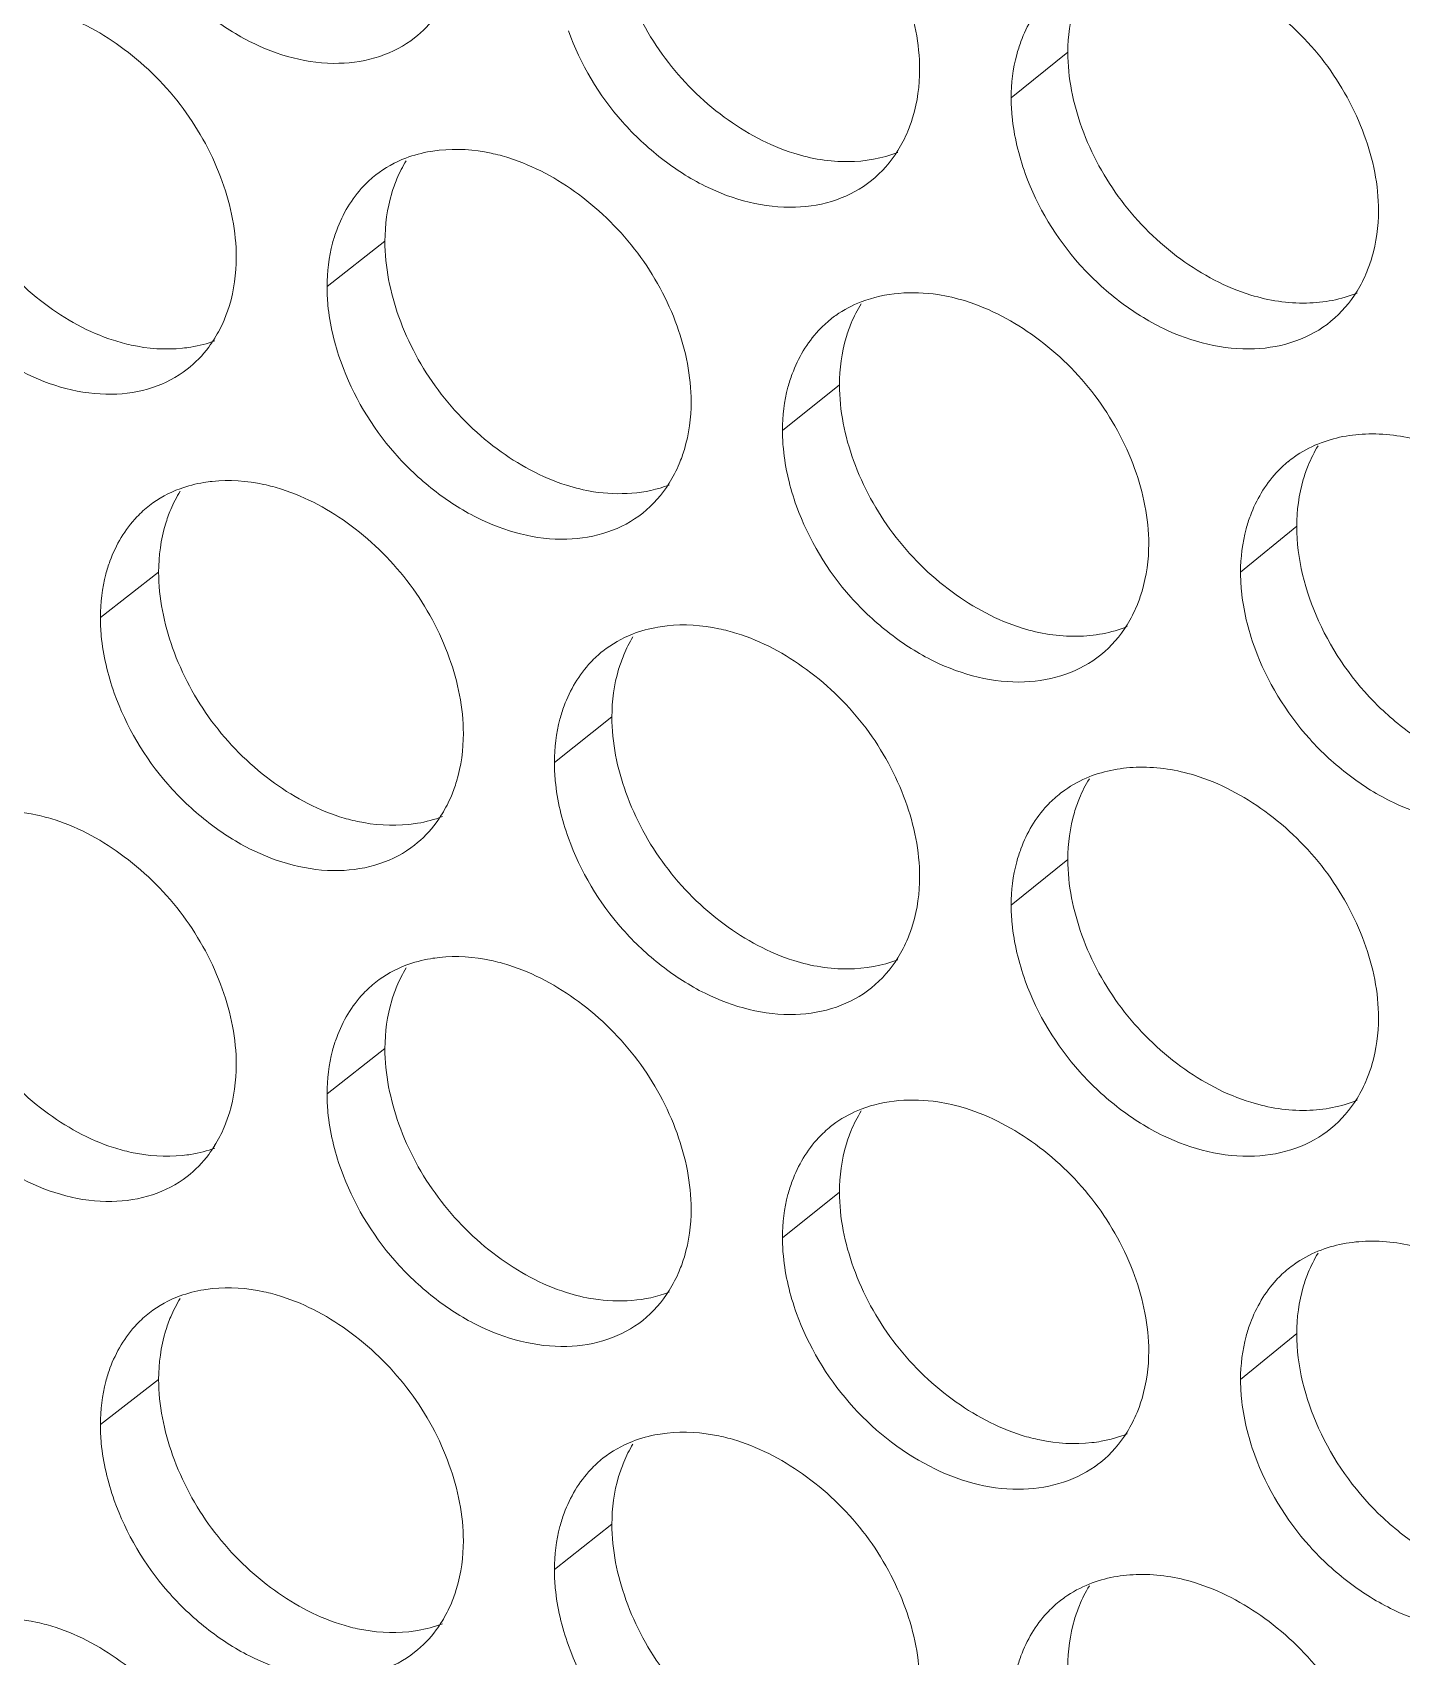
# Model space of a CAD drawing. Header units: millimetres. Extents: x 1177 to 4147, y 93 to 2194.
# Drawn here: x 2674.07 to 2687.43, y 876.48 to 892.32 of the extents above; entities that cross this region are included whole.
import ezdxf

# ---------------------------------------------------------------- set-up
doc = ezdxf.new("R2010")
doc.units = ezdxf.units.MM
doc.header["$LTSCALE"] = 0.1
doc.layers.get('0').update_dxf_attribs({"lineweight": 13})
doc.layers.add('标注', color=251, linetype='Continuous', lineweight=9)

# ---------------------------------------------------------------- blocks, each defined once
blk = doc.blocks.new('02')
at = {"layer": '标注'}
for p, q in [((4603.666, 865.741), (4602.876, 865.103)), ((4594.147, 863.108), (4593.34, 862.476)), ((4600.483, 861.106), (4599.688, 860.47)), ((4606.857, 859.134), (4606.074, 858.494)), ((4590.993, 858.495), (4590.18, 857.865)), ((4590.993, 858.495), (4590.18, 857.865)), ((4597.311, 856.478), (4596.509, 855.844)), ((4597.311, 856.478), (4596.509, 855.844)), ((4603.666, 854.491), (4602.876, 853.853)), ((4603.666, 854.491), (4602.876, 853.853)), ((4594.147, 851.858), (4593.34, 851.226)), ((4600.483, 849.856), (4599.688, 849.22)), ((4606.857, 847.884), (4606.074, 847.244)), ((4590.993, 847.245), (4590.18, 846.615)), ((4597.311, 845.228), (4596.509, 844.594))]:
    blk.add_line(p, q, dxfattribs=at)
for centre, radius, start, end in [((4596.041, 863.253), 1.872, 148.5566, 157.3156), ((4606.084, 863.401), 1.893, 328.5006, 337.6837), ((4590.188, 862.733), 1.864, 328.2673, 337.1333), ((4601.328, 860.81), 1.548, 125.2788, 128.7064), ((4607.73, 858.821), 1.568, 125.3028, 129.2952), ((4608.769, 859.267), 1.893, 148.546, 157.7608), ((4592.88, 858.645), 1.864, 148.3086, 157.2163), ((4592.88, 858.645), 1.864, 148.3086, 157.2163), ((4602.887, 858.752), 1.886, 328.3391, 337.568), ((4599.211, 856.62), 1.879, 148.8077, 157.4184), ((4599.211, 856.62), 1.879, 148.8077, 157.4184), ((4593.347, 856.103), 1.872, 328.517, 337.2337), ((4593.347, 856.103), 1.872, 328.517, 337.2337), ((4604.524, 854.187), 1.558, 125.2904, 128.9998), ((4604.524, 854.187), 1.558, 125.2904, 128.9998), ((4596.041, 852.003), 1.872, 148.5566, 157.3156), ((4606.084, 852.151), 1.893, 328.5006, 337.6837), ((4606.084, 852.151), 1.893, 328.5006, 337.6837), ((4601.328, 849.56), 1.548, 125.2788, 128.7064), ((4590.188, 851.483), 1.864, 328.2673, 337.1333), ((4608.769, 848.017), 1.893, 148.546, 157.7608), ((4607.73, 847.571), 1.568, 125.3028, 129.2952), ((4592.88, 847.395), 1.864, 148.3086, 157.2163), ((4602.887, 847.502), 1.886, 328.3391, 337.568), ((4599.211, 845.37), 1.879, 148.8077, 157.4184), ((4603.144, 847.304), 1.559, 305.2916, 309.0538), ((4604.524, 842.937), 1.558, 125.2904, 128.9998), ((4593.347, 844.853), 1.872, 328.517, 337.2337)]:
    blk.add_arc(centre, radius, start, end, dxfattribs=at)
for points, knots in [([(4601.6, 865.499), (4601.6, 865.857), (4601.445, 866.601), (4600.896, 867.606), (4600.077, 868.416), (4599.4, 868.783), (4599.051, 868.892)], [0, 0, 0, 0, 0.239123, 0.496252, 0.755655, 1, 1, 1, 1]), ([(4590.375, 868.059), (4590.539, 867.597), (4590.926, 866.942), (4591.638, 866.268), (4592.403, 865.764), (4593.271, 865.522), (4594.075, 865.651), (4594.417, 865.829), (4594.561, 865.942)], [0, 0, 0, 0, 0.275578, 0.414386, 0.548399, 0.788745, 0.897079, 1, 1, 1, 1]), ([(4597.311, 867.728), (4597.311, 867.371), (4597.464, 866.627), (4598.01, 865.621), (4598.825, 864.808), (4599.5, 864.441), (4599.848, 864.332)], [0, 0, 0, 0, 0.239424, 0.496717, 0.755963, 1, 1, 1, 1]), ([(4607.997, 863.532), (4607.997, 863.89), (4607.841, 864.633), (4607.288, 865.636), (4606.463, 866.443), (4605.784, 866.806), (4605.433, 866.914)], [0, 0, 0, 0, 0.238849, 0.495686, 0.755117, 1, 1, 1, 1]), ([(4603.544, 866.648), (4603.484, 866.6), (4603.257, 866.387), (4603.094, 866.11), (4603.013, 865.891)], [0, 0, 0, 0, 0.245549, 1, 1, 1, 1]), ([(4603.828, 866.595), (4603.801, 866.531), (4603.704, 866.256), (4603.666, 865.962), (4603.666, 865.741)], [0, 0, 0, 0, 0.240852, 1, 1, 1, 1]), ([(4592.075, 862.881), (4592.075, 863.239), (4591.921, 863.983), (4591.378, 864.991), (4590.566, 865.807), (4589.896, 866.18), (4589.549, 866.292)], [0, 0, 0, 0, 0.239541, 0.497113, 0.75647, 1, 1, 1, 1]), ([(4594.561, 865.942), (4594.674, 866.031), (4594.81, 866.173), (4594.917, 866.333), (4594.943, 866.375)], [0, 0, 0, 0, 0.746051, 1, 1, 1, 1]), ([(4596.705, 866.039), (4596.871, 865.576), (4597.263, 864.921), (4597.982, 864.249), (4598.756, 863.748), (4599.633, 863.514), (4600.442, 863.652), (4600.784, 863.836), (4600.928, 863.952)], [0, 0, 0, 0, 0.27488, 0.413493, 0.547431, 0.788041, 0.896698, 1, 1, 1, 1]), ([(4603.013, 865.891), (4602.99, 865.83), (4602.909, 865.576), (4602.876, 865.306), (4602.876, 865.103)], [0, 0, 0, 0, 0.241473, 1, 1, 1, 1]), ([(4603.666, 865.741), (4603.666, 865.384), (4603.82, 864.64), (4604.369, 863.636), (4605.19, 862.827), (4605.868, 862.464), (4606.218, 862.357)], [0, 0, 0, 0, 0.23915, 0.496151, 0.755426, 1, 1, 1, 1]), ([(4601.435, 864.64), (4601.462, 864.705), (4601.56, 864.981), (4601.6, 865.277), (4601.6, 865.499)], [0, 0, 0, 0, 0.240755, 1, 1, 1, 1]), ([(4587.849, 865.14), (4587.849, 864.782), (4588.001, 864.037), (4588.541, 863.028), (4589.349, 862.21), (4590.018, 861.837), (4590.364, 861.726)], [0, 0, 0, 0, 0.239843, 0.497577, 0.756777, 1, 1, 1, 1]), ([(4602.876, 865.103), (4602.876, 865.017), (4602.895, 864.659), (4602.981, 864.305), (4603.073, 864.049)], [0, 0, 0, 0, 0.240509, 1, 1, 1, 1]), ([(4594.905, 864.375), (4594.864, 864.371), (4594.706, 864.349), (4594.55, 864.308), (4594.439, 864.266)], [0, 0, 0, 0, 0.255282, 1, 1, 1, 1]), ([(4595.875, 864.268), (4595.793, 864.294), (4595.477, 864.378), (4595.144, 864.401), (4594.905, 864.375)], [0, 0, 0, 0, 0.26212, 1, 1, 1, 1]), ([(4599.848, 864.332), (4600.092, 864.255), (4600.583, 864.174), (4601.078, 864.259), (4601.296, 864.344)], [0, 0, 0, 0, 0.521681, 1, 1, 1, 1]), ([(4598.415, 860.869), (4598.415, 861.227), (4598.261, 861.971), (4597.714, 862.977), (4596.897, 863.789), (4596.223, 864.158), (4595.875, 864.268)], [0, 0, 0, 0, 0.239261, 0.496538, 0.755925, 1, 1, 1, 1]), ([(4594.02, 864.031), (4593.959, 863.983), (4593.724, 863.768), (4593.557, 863.486), (4593.475, 863.261)], [0, 0, 0, 0, 0.245125, 1, 1, 1, 1]), ([(4594.314, 863.975), (4594.286, 863.91), (4594.187, 863.631), (4594.147, 863.333), (4594.147, 863.108)], [0, 0, 0, 0, 0.240343, 1, 1, 1, 1]), ([(4603.073, 864.049), (4603.241, 863.585), (4603.638, 862.929), (4604.364, 862.259), (4605.147, 861.763), (4606.032, 861.537), (4606.846, 861.685), (4607.19, 861.873), (4607.334, 861.992)], [0, 0, 0, 0, 0.274191, 0.412612, 0.546477, 0.787348, 0.896324, 1, 1, 1, 1]), ([(4587.224, 863.455), (4587.388, 862.993), (4587.772, 862.339), (4588.48, 861.663), (4589.24, 861.158), (4590.104, 860.912), (4590.906, 861.036), (4591.247, 861.211), (4591.391, 861.323)], [0, 0, 0, 0, 0.27593, 0.414836, 0.548888, 0.789102, 0.897272, 1, 1, 1, 1]), ([(4607.835, 862.682), (4607.862, 862.747), (4607.958, 863.02), (4607.997, 863.313), (4607.997, 863.532)], [0, 0, 0, 0, 0.241091, 1, 1, 1, 1]), ([(4593.475, 863.261), (4593.452, 863.201), (4593.372, 862.947), (4593.34, 862.678), (4593.34, 862.476)], [0, 0, 0, 0, 0.241152, 1, 1, 1, 1]), ([(4594.147, 863.108), (4594.147, 862.75), (4594.3, 862.006), (4594.844, 860.999), (4595.657, 860.185), (4596.33, 859.816), (4596.677, 859.706)], [0, 0, 0, 0, 0.239562, 0.497002, 0.756233, 1, 1, 1, 1]), ([(4591.906, 862.009), (4591.934, 862.075), (4592.034, 862.355), (4592.075, 862.655), (4592.075, 862.881)], [0, 0, 0, 0, 0.240243, 1, 1, 1, 1]), ([(4593.34, 862.476), (4593.34, 862.39), (4593.358, 862.031), (4593.443, 861.677), (4593.535, 861.42)], [0, 0, 0, 0, 0.240369, 1, 1, 1, 1]), ([(4602.238, 862.274), (4602.112, 862.313), (4601.637, 862.425), (4601.12, 862.391), (4600.786, 862.262)], [0, 0, 0, 0, 0.268741, 1, 1, 1, 1]), ([(4606.218, 862.357), (4606.468, 862.28), (4606.972, 862.201), (4607.478, 862.295), (4607.7, 862.385)], [0, 0, 0, 0, 0.521668, 1, 1, 1, 1]), ([(4604.794, 858.887), (4604.794, 859.245), (4604.638, 859.988), (4604.087, 860.992), (4603.265, 861.801), (4602.587, 862.166), (4602.238, 862.274)], [0, 0, 0, 0, 0.238985, 0.495968, 0.755385, 1, 1, 1, 1]), ([(4600.36, 862.018), (4600.3, 861.97), (4600.07, 861.757), (4599.906, 861.478), (4599.824, 861.257)], [0, 0, 0, 0, 0.245411, 1, 1, 1, 1]), ([(4600.647, 861.965), (4600.62, 861.9), (4600.523, 861.624), (4600.483, 861.328), (4600.483, 861.106)], [0, 0, 0, 0, 0.240684, 1, 1, 1, 1]), ([(4590.364, 861.726), (4590.444, 861.7), (4590.757, 861.615), (4591.088, 861.591), (4591.326, 861.616)], [0, 0, 0, 0, 0.262169, 1, 1, 1, 1]), ([(4591.326, 861.616), (4591.365, 861.62), (4591.518, 861.64), (4591.669, 861.679), (4591.777, 861.719)], [0, 0, 0, 0, 0.255066, 1, 1, 1, 1]), ([(4591.391, 861.323), (4591.504, 861.411), (4591.64, 861.552), (4591.748, 861.711), (4591.774, 861.753)], [0, 0, 0, 0, 0.746016, 1, 1, 1, 1]), ([(4593.535, 861.42), (4593.701, 860.958), (4594.09, 860.303), (4594.805, 859.629), (4595.574, 859.128), (4596.447, 858.889), (4597.254, 859.023), (4597.596, 859.203), (4597.74, 859.318)], [0, 0, 0, 0, 0.275228, 0.413938, 0.547913, 0.788391, 0.896887, 1, 1, 1, 1]), ([(4599.824, 861.257), (4599.801, 861.196), (4599.721, 860.942), (4599.688, 860.673), (4599.688, 860.47)], [0, 0, 0, 0, 0.241366, 1, 1, 1, 1]), ([(4600.483, 861.106), (4600.483, 860.748), (4600.637, 860.005), (4601.185, 859), (4602.003, 858.189), (4602.68, 857.824), (4603.028, 857.715)], [0, 0, 0, 0, 0.239286, 0.496433, 0.755694, 1, 1, 1, 1]), ([(4598.249, 860.005), (4598.277, 860.071), (4598.376, 860.348), (4598.415, 860.646), (4598.415, 860.869)], [0, 0, 0, 0, 0.240585, 1, 1, 1, 1]), ([(4599.688, 860.47), (4599.688, 860.384), (4599.706, 860.025), (4599.792, 859.672), (4599.884, 859.415)], [0, 0, 0, 0, 0.240462, 1, 1, 1, 1]), ([(4608.638, 860.31), (4608.387, 860.386), (4607.882, 860.465), (4607.376, 860.372), (4607.153, 860.281)], [0, 0, 0, 0, 0.521913, 1, 1, 1, 1]), ([(4606.737, 860.035), (4606.678, 859.987), (4606.453, 859.775), (4606.292, 859.5), (4606.211, 859.282)], [0, 0, 0, 0, 0.245684, 1, 1, 1, 1]), ([(4607.018, 859.983), (4606.991, 859.919), (4606.896, 859.646), (4606.857, 859.353), (4606.857, 859.134)], [0, 0, 0, 0, 0.24102, 1, 1, 1, 1]), ([(4591.74, 859.76), (4591.701, 859.756), (4591.549, 859.736), (4591.398, 859.697), (4591.291, 859.658)], [0, 0, 0, 0, 0.255136, 1, 1, 1, 1]), ([(4591.74, 859.76), (4591.701, 859.756), (4591.549, 859.736), (4591.398, 859.697), (4591.291, 859.658)], [0, 0, 0, 0, 0.255136, 1, 1, 1, 1]), ([(4592.707, 859.651), (4592.626, 859.677), (4592.311, 859.762), (4591.979, 859.786), (4591.74, 859.76)], [0, 0, 0, 0, 0.262243, 1, 1, 1, 1]), ([(4592.707, 859.651), (4592.626, 859.677), (4592.311, 859.762), (4591.979, 859.786), (4591.74, 859.76)], [0, 0, 0, 0, 0.262243, 1, 1, 1, 1]), ([(4595.24, 856.246), (4595.24, 856.604), (4595.086, 857.348), (4594.541, 858.355), (4593.727, 859.17), (4593.054, 859.54), (4592.707, 859.651)], [0, 0, 0, 0, 0.239401, 0.496825, 0.756197, 1, 1, 1, 1]), ([(4595.24, 856.246), (4595.24, 856.604), (4595.086, 857.348), (4594.541, 858.355), (4593.727, 859.17), (4593.054, 859.54), (4592.707, 859.651)], [0, 0, 0, 0, 0.239401, 0.496825, 0.756197, 1, 1, 1, 1]), ([(4596.677, 859.706), (4596.801, 859.667), (4597.269, 859.554), (4597.779, 859.584), (4598.108, 859.709)], [0, 0, 0, 0, 0.268595, 1, 1, 1, 1]), ([(4590.864, 859.423), (4590.802, 859.375), (4590.565, 859.16), (4590.397, 858.875), (4590.314, 858.65)], [0, 0, 0, 0, 0.244977, 1, 1, 1, 1]), ([(4590.864, 859.423), (4590.802, 859.375), (4590.565, 859.16), (4590.397, 858.875), (4590.314, 858.65)], [0, 0, 0, 0, 0.244977, 1, 1, 1, 1]), ([(4591.161, 859.367), (4591.134, 859.301), (4591.033, 859.021), (4590.993, 858.721), (4590.993, 858.495)], [0, 0, 0, 0, 0.240171, 1, 1, 1, 1]), ([(4591.161, 859.367), (4591.134, 859.301), (4591.033, 859.021), (4590.993, 858.721), (4590.993, 858.495)], [0, 0, 0, 0, 0.240171, 1, 1, 1, 1]), ([(4599.884, 859.415), (4600.052, 858.952), (4600.446, 858.296), (4601.169, 857.625), (4601.947, 857.127), (4602.828, 856.897), (4603.639, 857.04), (4603.982, 857.226), (4604.127, 857.343)], [0, 0, 0, 0, 0.274535, 0.413051, 0.546952, 0.787693, 0.89651, 1, 1, 1, 1]), ([(4606.211, 859.282), (4606.188, 859.222), (4606.107, 858.967), (4606.074, 858.697), (4606.074, 858.494)], [0, 0, 0, 0, 0.24158, 1, 1, 1, 1]), ([(4606.857, 859.134), (4606.857, 858.683), (4607.098, 857.747), (4607.789, 856.766), (4608.535, 856.16), (4609.314, 855.731), (4609.984, 855.611), (4610.396, 855.659)], [0, 0, 0, 0, 0.247494, 0.513042, 0.645309, 0.772218, 1, 1, 1, 1]), ([(4604.631, 858.032), (4604.657, 858.097), (4604.754, 858.372), (4604.794, 858.666), (4604.794, 858.887)], [0, 0, 0, 0, 0.240924, 1, 1, 1, 1]), ([(4590.314, 858.65), (4590.292, 858.589), (4590.212, 858.335), (4590.18, 858.067), (4590.18, 857.865)], [0, 0, 0, 0, 0.241046, 1, 1, 1, 1]), ([(4590.314, 858.65), (4590.292, 858.589), (4590.212, 858.335), (4590.18, 858.067), (4590.18, 857.865)], [0, 0, 0, 0, 0.241046, 1, 1, 1, 1]), ([(4590.993, 858.495), (4590.993, 858.137), (4591.146, 857.393), (4591.688, 856.385), (4592.498, 855.569), (4593.169, 855.198), (4593.516, 855.087)], [0, 0, 0, 0, 0.239702, 0.497289, 0.756504, 1, 1, 1, 1]), ([(4590.993, 858.495), (4590.993, 858.137), (4591.146, 857.393), (4591.688, 856.385), (4592.498, 855.569), (4593.169, 855.198), (4593.516, 855.087)], [0, 0, 0, 0, 0.239702, 0.497289, 0.756504, 1, 1, 1, 1]), ([(4606.074, 858.494), (4606.074, 858.408), (4606.092, 858.049), (4606.178, 857.696), (4606.271, 857.44)], [0, 0, 0, 0, 0.240557, 1, 1, 1, 1]), ([(4590.18, 857.865), (4590.18, 857.779), (4590.198, 857.42), (4590.283, 857.066), (4590.375, 856.809)], [0, 0, 0, 0, 0.240323, 1, 1, 1, 1]), ([(4590.18, 857.865), (4590.18, 857.779), (4590.198, 857.42), (4590.283, 857.066), (4590.375, 856.809)], [0, 0, 0, 0, 0.240323, 1, 1, 1, 1]), ([(4598.079, 857.747), (4598.037, 857.742), (4597.873, 857.719), (4597.711, 857.676), (4597.596, 857.631)], [0, 0, 0, 0, 0.255428, 1, 1, 1, 1]), ([(4598.079, 857.747), (4598.037, 857.742), (4597.873, 857.719), (4597.711, 857.676), (4597.596, 857.631)], [0, 0, 0, 0, 0.255428, 1, 1, 1, 1]), ([(4599.051, 857.642), (4598.97, 857.668), (4598.653, 857.751), (4598.319, 857.773), (4598.079, 857.747)], [0, 0, 0, 0, 0.261997, 1, 1, 1, 1]), ([(4599.051, 857.642), (4598.97, 857.668), (4598.653, 857.751), (4598.319, 857.773), (4598.079, 857.747)], [0, 0, 0, 0, 0.261997, 1, 1, 1, 1]), ([(4601.6, 854.249), (4601.6, 854.607), (4601.445, 855.351), (4600.896, 856.356), (4600.077, 857.166), (4599.4, 857.533), (4599.051, 857.642)], [0, 0, 0, 0, 0.239123, 0.496252, 0.755655, 1, 1, 1, 1]), ([(4601.6, 854.249), (4601.6, 854.607), (4601.445, 855.351), (4600.896, 856.356), (4600.077, 857.166), (4599.4, 857.533), (4599.051, 857.642)], [0, 0, 0, 0, 0.239123, 0.496252, 0.755655, 1, 1, 1, 1]), ([(4603.028, 857.715), (4603.275, 857.639), (4603.773, 857.559), (4604.273, 857.648), (4604.493, 857.736)], [0, 0, 0, 0, 0.521675, 1, 1, 1, 1]), ([(4597.185, 857.396), (4597.125, 857.348), (4596.893, 857.134), (4596.727, 856.853), (4596.644, 856.63)], [0, 0, 0, 0, 0.245269, 1, 1, 1, 1]), ([(4597.185, 857.396), (4597.125, 857.348), (4596.893, 857.134), (4596.727, 856.853), (4596.644, 856.63)], [0, 0, 0, 0, 0.245269, 1, 1, 1, 1]), ([(4597.476, 857.341), (4597.449, 857.276), (4597.35, 856.999), (4597.311, 856.702), (4597.311, 856.478)], [0, 0, 0, 0, 0.240514, 1, 1, 1, 1]), ([(4597.476, 857.341), (4597.449, 857.276), (4597.35, 856.999), (4597.311, 856.702), (4597.311, 856.478)], [0, 0, 0, 0, 0.240514, 1, 1, 1, 1]), ([(4606.271, 857.44), (4606.44, 856.975), (4606.839, 856.319), (4607.569, 855.651), (4608.356, 855.156), (4609.246, 854.934), (4610.062, 855.087), (4610.406, 855.279), (4610.551, 855.398)], [0, 0, 0, 0, 0.27385, 0.412176, 0.546005, 0.787007, 0.896139, 1, 1, 1, 1]), ([(4590.375, 856.809), (4590.539, 856.347), (4590.926, 855.692), (4591.638, 855.018), (4592.403, 854.514), (4593.271, 854.272), (4594.075, 854.401), (4594.417, 854.579), (4594.561, 854.692)], [0, 0, 0, 0, 0.275578, 0.414386, 0.548399, 0.788745, 0.897079, 1, 1, 1, 1]), ([(4590.375, 856.809), (4590.539, 856.347), (4590.926, 855.692), (4591.638, 855.018), (4592.403, 854.514), (4593.271, 854.272), (4594.075, 854.401), (4594.417, 854.579), (4594.561, 854.692)], [0, 0, 0, 0, 0.275578, 0.414386, 0.548399, 0.788745, 0.897079, 1, 1, 1, 1]), ([(4596.644, 856.63), (4596.622, 856.57), (4596.542, 856.316), (4596.509, 856.047), (4596.509, 855.844)], [0, 0, 0, 0, 0.241259, 1, 1, 1, 1]), ([(4596.644, 856.63), (4596.622, 856.57), (4596.542, 856.316), (4596.509, 856.047), (4596.509, 855.844)], [0, 0, 0, 0, 0.241259, 1, 1, 1, 1]), ([(4597.311, 856.478), (4597.311, 856.121), (4597.464, 855.377), (4598.01, 854.371), (4598.825, 853.558), (4599.5, 853.191), (4599.848, 853.082)], [0, 0, 0, 0, 0.239424, 0.496717, 0.755963, 1, 1, 1, 1]), ([(4597.311, 856.478), (4597.311, 856.121), (4597.464, 855.377), (4598.01, 854.371), (4598.825, 853.558), (4599.5, 853.191), (4599.848, 853.082)], [0, 0, 0, 0, 0.239424, 0.496717, 0.755963, 1, 1, 1, 1]), ([(4595.073, 855.378), (4595.1, 855.444), (4595.2, 855.723), (4595.24, 856.022), (4595.24, 856.246)], [0, 0, 0, 0, 0.240415, 1, 1, 1, 1]), ([(4595.073, 855.378), (4595.1, 855.444), (4595.2, 855.723), (4595.24, 856.022), (4595.24, 856.246)], [0, 0, 0, 0, 0.240415, 1, 1, 1, 1]), ([(4596.509, 855.844), (4596.509, 855.758), (4596.528, 855.399), (4596.613, 855.045), (4596.705, 854.789)], [0, 0, 0, 0, 0.240415, 1, 1, 1, 1]), ([(4596.509, 855.844), (4596.509, 855.758), (4596.528, 855.399), (4596.613, 855.045), (4596.705, 854.789)], [0, 0, 0, 0, 0.240415, 1, 1, 1, 1]), ([(4605.433, 855.664), (4605.186, 855.74), (4604.687, 855.819), (4604.186, 855.731), (4603.965, 855.643)], [0, 0, 0, 0, 0.521918, 1, 1, 1, 1]), ([(4605.433, 855.664), (4605.186, 855.74), (4604.687, 855.819), (4604.186, 855.731), (4603.965, 855.643)], [0, 0, 0, 0, 0.521918, 1, 1, 1, 1]), ([(4607.997, 852.282), (4607.997, 852.64), (4607.841, 853.383), (4607.288, 854.386), (4606.463, 855.193), (4605.784, 855.556), (4605.433, 855.664)], [0, 0, 0, 0, 0.238849, 0.495686, 0.755117, 1, 1, 1, 1]), ([(4607.997, 852.282), (4607.997, 852.64), (4607.841, 853.383), (4607.288, 854.386), (4606.463, 855.193), (4605.784, 855.556), (4605.433, 855.664)], [0, 0, 0, 0, 0.238849, 0.495686, 0.755117, 1, 1, 1, 1]), ([(4603.544, 855.398), (4603.484, 855.35), (4603.257, 855.137), (4603.094, 854.86), (4603.013, 854.641)], [0, 0, 0, 0, 0.245549, 1, 1, 1, 1]), ([(4603.544, 855.398), (4603.484, 855.35), (4603.257, 855.137), (4603.094, 854.86), (4603.013, 854.641)], [0, 0, 0, 0, 0.245549, 1, 1, 1, 1]), ([(4603.828, 855.345), (4603.801, 855.281), (4603.704, 855.006), (4603.666, 854.712), (4603.666, 854.491)], [0, 0, 0, 0, 0.240852, 1, 1, 1, 1]), ([(4603.828, 855.345), (4603.801, 855.281), (4603.704, 855.006), (4603.666, 854.712), (4603.666, 854.491)], [0, 0, 0, 0, 0.240852, 1, 1, 1, 1]), ([(4589.549, 855.042), (4589.468, 855.068), (4589.155, 855.153), (4588.824, 855.178), (4588.585, 855.153)], [0, 0, 0, 0, 0.262368, 1, 1, 1, 1]), ([(4593.516, 855.087), (4593.597, 855.061), (4593.911, 854.977), (4594.242, 854.954), (4594.481, 854.979)], [0, 0, 0, 0, 0.262046, 1, 1, 1, 1]), ([(4593.516, 855.087), (4593.597, 855.061), (4593.911, 854.977), (4594.242, 854.954), (4594.481, 854.979)], [0, 0, 0, 0, 0.262046, 1, 1, 1, 1]), ([(4594.481, 854.979), (4594.521, 854.983), (4594.68, 855.005), (4594.837, 855.047), (4594.948, 855.089)], [0, 0, 0, 0, 0.25521, 1, 1, 1, 1]), ([(4594.481, 854.979), (4594.521, 854.983), (4594.68, 855.005), (4594.837, 855.047), (4594.948, 855.089)], [0, 0, 0, 0, 0.25521, 1, 1, 1, 1]), ([(4594.561, 854.692), (4594.674, 854.781), (4594.81, 854.923), (4594.917, 855.083), (4594.943, 855.125)], [0, 0, 0, 0, 0.746051, 1, 1, 1, 1]), ([(4594.561, 854.692), (4594.674, 854.781), (4594.81, 854.923), (4594.917, 855.083), (4594.943, 855.125)], [0, 0, 0, 0, 0.746051, 1, 1, 1, 1]), ([(4592.075, 851.631), (4592.075, 851.989), (4591.921, 852.733), (4591.378, 853.741), (4590.566, 854.557), (4589.896, 854.93), (4589.549, 855.042)], [0, 0, 0, 0, 0.239541, 0.497113, 0.75647, 1, 1, 1, 1]), ([(4596.705, 854.789), (4596.871, 854.326), (4597.263, 853.671), (4597.982, 852.999), (4598.756, 852.498), (4599.633, 852.264), (4600.442, 852.402), (4600.784, 852.586), (4600.928, 852.702)], [0, 0, 0, 0, 0.27488, 0.413493, 0.547431, 0.788041, 0.896698, 1, 1, 1, 1]), ([(4596.705, 854.789), (4596.871, 854.326), (4597.263, 853.671), (4597.982, 852.999), (4598.756, 852.498), (4599.633, 852.264), (4600.442, 852.402), (4600.784, 852.586), (4600.928, 852.702)], [0, 0, 0, 0, 0.27488, 0.413493, 0.547431, 0.788041, 0.896698, 1, 1, 1, 1]), ([(4603.013, 854.641), (4602.99, 854.58), (4602.909, 854.326), (4602.876, 854.056), (4602.876, 853.853)], [0, 0, 0, 0, 0.241473, 1, 1, 1, 1]), ([(4603.013, 854.641), (4602.99, 854.58), (4602.909, 854.326), (4602.876, 854.056), (4602.876, 853.853)], [0, 0, 0, 0, 0.241473, 1, 1, 1, 1]), ([(4603.666, 854.491), (4603.666, 854.134), (4603.82, 853.39), (4604.369, 852.386), (4605.19, 851.577), (4605.868, 851.214), (4606.218, 851.107)], [0, 0, 0, 0, 0.23915, 0.496151, 0.755426, 1, 1, 1, 1]), ([(4603.666, 854.491), (4603.666, 854.134), (4603.82, 853.39), (4604.369, 852.386), (4605.19, 851.577), (4605.868, 851.214), (4606.218, 851.107)], [0, 0, 0, 0, 0.23915, 0.496151, 0.755426, 1, 1, 1, 1]), ([(4601.435, 853.39), (4601.462, 853.455), (4601.56, 853.731), (4601.6, 854.027), (4601.6, 854.249)], [0, 0, 0, 0, 0.240755, 1, 1, 1, 1]), ([(4601.435, 853.39), (4601.462, 853.455), (4601.56, 853.731), (4601.6, 854.027), (4601.6, 854.249)], [0, 0, 0, 0, 0.240755, 1, 1, 1, 1]), ([(4587.849, 853.89), (4587.849, 853.532), (4588.001, 852.787), (4588.541, 851.778), (4589.349, 850.96), (4590.018, 850.587), (4590.364, 850.476)], [0, 0, 0, 0, 0.239843, 0.497577, 0.756777, 1, 1, 1, 1]), ([(4602.876, 853.853), (4602.876, 853.767), (4602.895, 853.409), (4602.981, 853.055), (4603.073, 852.799)], [0, 0, 0, 0, 0.240509, 1, 1, 1, 1]), ([(4602.876, 853.853), (4602.876, 853.767), (4602.895, 853.409), (4602.981, 853.055), (4603.073, 852.799)], [0, 0, 0, 0, 0.240509, 1, 1, 1, 1]), ([(4594.905, 853.125), (4594.864, 853.121), (4594.706, 853.099), (4594.55, 853.058), (4594.439, 853.016)], [0, 0, 0, 0, 0.255282, 1, 1, 1, 1]), ([(4595.875, 853.018), (4595.793, 853.044), (4595.477, 853.128), (4595.144, 853.151), (4594.905, 853.125)], [0, 0, 0, 0, 0.26212, 1, 1, 1, 1]), ([(4599.848, 853.082), (4600.092, 853.005), (4600.583, 852.924), (4601.078, 853.009), (4601.296, 853.094)], [0, 0, 0, 0, 0.521681, 1, 1, 1, 1]), ([(4599.848, 853.082), (4600.092, 853.005), (4600.583, 852.924), (4601.078, 853.009), (4601.296, 853.094)], [0, 0, 0, 0, 0.521681, 1, 1, 1, 1]), ([(4598.415, 849.619), (4598.415, 849.977), (4598.261, 850.721), (4597.714, 851.727), (4596.897, 852.539), (4596.223, 852.908), (4595.875, 853.018)], [0, 0, 0, 0, 0.239261, 0.496538, 0.755925, 1, 1, 1, 1]), ([(4603.073, 852.799), (4603.241, 852.335), (4603.638, 851.679), (4604.364, 851.009), (4605.147, 850.513), (4606.032, 850.287), (4606.846, 850.435), (4607.19, 850.623), (4607.334, 850.742)], [0, 0, 0, 0, 0.274191, 0.412612, 0.546477, 0.787348, 0.896324, 1, 1, 1, 1]), ([(4603.073, 852.799), (4603.241, 852.335), (4603.638, 851.679), (4604.364, 851.009), (4605.147, 850.513), (4606.032, 850.287), (4606.846, 850.435), (4607.19, 850.623), (4607.334, 850.742)], [0, 0, 0, 0, 0.274191, 0.412612, 0.546477, 0.787348, 0.896324, 1, 1, 1, 1]), ([(4594.02, 852.781), (4593.959, 852.733), (4593.724, 852.518), (4593.557, 852.236), (4593.475, 852.011)], [0, 0, 0, 0, 0.245125, 1, 1, 1, 1]), ([(4594.314, 852.725), (4594.286, 852.66), (4594.187, 852.381), (4594.147, 852.083), (4594.147, 851.858)], [0, 0, 0, 0, 0.240343, 1, 1, 1, 1]), ([(4587.224, 852.205), (4587.388, 851.743), (4587.772, 851.089), (4588.48, 850.413), (4589.24, 849.908), (4590.104, 849.662), (4590.906, 849.786), (4591.247, 849.961), (4591.391, 850.073)], [0, 0, 0, 0, 0.27593, 0.414836, 0.548888, 0.789102, 0.897272, 1, 1, 1, 1]), ([(4607.835, 851.432), (4607.862, 851.497), (4607.958, 851.77), (4607.997, 852.063), (4607.997, 852.282)], [0, 0, 0, 0, 0.241091, 1, 1, 1, 1]), ([(4607.835, 851.432), (4607.862, 851.497), (4607.958, 851.77), (4607.997, 852.063), (4607.997, 852.282)], [0, 0, 0, 0, 0.241091, 1, 1, 1, 1]), ([(4593.475, 852.011), (4593.452, 851.951), (4593.372, 851.697), (4593.34, 851.428), (4593.34, 851.226)], [0, 0, 0, 0, 0.241152, 1, 1, 1, 1]), ([(4594.147, 851.858), (4594.147, 851.5), (4594.3, 850.756), (4594.844, 849.749), (4595.657, 848.935), (4596.33, 848.566), (4596.677, 848.456)], [0, 0, 0, 0, 0.239562, 0.497002, 0.756233, 1, 1, 1, 1]), ([(4591.906, 850.759), (4591.934, 850.825), (4592.034, 851.105), (4592.075, 851.405), (4592.075, 851.631)], [0, 0, 0, 0, 0.240243, 1, 1, 1, 1]), ([(4593.34, 851.226), (4593.34, 851.14), (4593.358, 850.781), (4593.443, 850.427), (4593.535, 850.17)], [0, 0, 0, 0, 0.240369, 1, 1, 1, 1]), ([(4602.238, 851.024), (4602.112, 851.063), (4601.637, 851.175), (4601.12, 851.141), (4600.786, 851.012)], [0, 0, 0, 0, 0.268741, 1, 1, 1, 1]), ([(4604.794, 847.637), (4604.794, 847.995), (4604.638, 848.738), (4604.087, 849.742), (4603.265, 850.551), (4602.587, 850.916), (4602.238, 851.024)], [0, 0, 0, 0, 0.238985, 0.495968, 0.755385, 1, 1, 1, 1]), ([(4606.218, 851.107), (4606.468, 851.03), (4606.972, 850.951), (4607.478, 851.045), (4607.7, 851.135)], [0, 0, 0, 0, 0.521668, 1, 1, 1, 1]), ([(4606.218, 851.107), (4606.468, 851.03), (4606.972, 850.951), (4607.478, 851.045), (4607.7, 851.135)], [0, 0, 0, 0, 0.521668, 1, 1, 1, 1]), ([(4600.36, 850.768), (4600.3, 850.72), (4600.07, 850.507), (4599.906, 850.228), (4599.824, 850.007)], [0, 0, 0, 0, 0.245411, 1, 1, 1, 1]), ([(4600.647, 850.715), (4600.62, 850.65), (4600.523, 850.374), (4600.483, 850.078), (4600.483, 849.856)], [0, 0, 0, 0, 0.240684, 1, 1, 1, 1]), ([(4590.364, 850.476), (4590.444, 850.45), (4590.757, 850.365), (4591.088, 850.341), (4591.326, 850.366)], [0, 0, 0, 0, 0.262169, 1, 1, 1, 1]), ([(4591.326, 850.366), (4591.365, 850.37), (4591.518, 850.39), (4591.669, 850.429), (4591.777, 850.469)], [0, 0, 0, 0, 0.255066, 1, 1, 1, 1]), ([(4591.391, 850.073), (4591.504, 850.161), (4591.64, 850.302), (4591.748, 850.461), (4591.774, 850.503)], [0, 0, 0, 0, 0.746016, 1, 1, 1, 1]), ([(4593.535, 850.17), (4593.701, 849.708), (4594.09, 849.053), (4594.805, 848.379), (4595.574, 847.878), (4596.447, 847.639), (4597.254, 847.773), (4597.596, 847.953), (4597.74, 848.068)], [0, 0, 0, 0, 0.275228, 0.413938, 0.547913, 0.788391, 0.896887, 1, 1, 1, 1]), ([(4599.824, 850.007), (4599.801, 849.946), (4599.721, 849.692), (4599.688, 849.423), (4599.688, 849.22)], [0, 0, 0, 0, 0.241366, 1, 1, 1, 1]), ([(4600.483, 849.856), (4600.483, 849.498), (4600.637, 848.755), (4601.185, 847.75), (4602.003, 846.939), (4602.68, 846.574), (4603.028, 846.465)], [0, 0, 0, 0, 0.239286, 0.496433, 0.755694, 1, 1, 1, 1]), ([(4598.249, 848.755), (4598.277, 848.821), (4598.376, 849.098), (4598.415, 849.396), (4598.415, 849.619)], [0, 0, 0, 0, 0.240585, 1, 1, 1, 1]), ([(4599.688, 849.22), (4599.688, 849.134), (4599.706, 848.775), (4599.792, 848.422), (4599.884, 848.165)], [0, 0, 0, 0, 0.240462, 1, 1, 1, 1]), ([(4608.638, 849.06), (4608.387, 849.136), (4607.882, 849.215), (4607.376, 849.122), (4607.153, 849.031)], [0, 0, 0, 0, 0.521913, 1, 1, 1, 1]), ([(4606.737, 848.785), (4606.678, 848.737), (4606.453, 848.525), (4606.292, 848.25), (4606.211, 848.032)], [0, 0, 0, 0, 0.245684, 1, 1, 1, 1]), ([(4607.018, 848.733), (4606.991, 848.669), (4606.896, 848.396), (4606.857, 848.103), (4606.857, 847.884)], [0, 0, 0, 0, 0.24102, 1, 1, 1, 1]), ([(4591.74, 848.51), (4591.701, 848.506), (4591.549, 848.486), (4591.398, 848.447), (4591.291, 848.408)], [0, 0, 0, 0, 0.255136, 1, 1, 1, 1]), ([(4592.707, 848.401), (4592.626, 848.427), (4592.311, 848.512), (4591.979, 848.536), (4591.74, 848.51)], [0, 0, 0, 0, 0.262243, 1, 1, 1, 1]), ([(4595.24, 844.996), (4595.24, 845.354), (4595.086, 846.098), (4594.541, 847.105), (4593.727, 847.92), (4593.054, 848.29), (4592.707, 848.401)], [0, 0, 0, 0, 0.239401, 0.496825, 0.756197, 1, 1, 1, 1]), ([(4596.677, 848.456), (4596.801, 848.417), (4597.269, 848.304), (4597.779, 848.334), (4598.108, 848.459)], [0, 0, 0, 0, 0.268595, 1, 1, 1, 1]), ([(4590.864, 848.173), (4590.802, 848.125), (4590.565, 847.91), (4590.397, 847.625), (4590.314, 847.4)], [0, 0, 0, 0, 0.244977, 1, 1, 1, 1]), ([(4591.161, 848.117), (4591.134, 848.051), (4591.033, 847.771), (4590.993, 847.471), (4590.993, 847.245)], [0, 0, 0, 0, 0.240171, 1, 1, 1, 1]), ([(4599.884, 848.165), (4600.048, 847.712), (4600.553, 846.868), (4601.651, 845.98), (4602.912, 845.6), (4603.742, 845.817), (4604.045, 846.031)], [0, 0, 0, 0, 0.274275, 0.545968, 0.788678, 1, 1, 1, 1]), ([(4606.211, 848.032), (4606.188, 847.972), (4606.107, 847.717), (4606.074, 847.447), (4606.074, 847.244)], [0, 0, 0, 0, 0.24158, 1, 1, 1, 1]), ([(4606.857, 847.884), (4606.857, 847.433), (4607.098, 846.497), (4607.789, 845.516), (4608.535, 844.91), (4609.314, 844.481), (4609.984, 844.361), (4610.396, 844.409)], [0, 0, 0, 0, 0.247494, 0.513042, 0.645309, 0.772218, 1, 1, 1, 1]), ([(4604.631, 846.782), (4604.657, 846.847), (4604.754, 847.122), (4604.794, 847.416), (4604.794, 847.637)], [0, 0, 0, 0, 0.240924, 1, 1, 1, 1]), ([(4590.314, 847.4), (4590.292, 847.339), (4590.212, 847.085), (4590.18, 846.817), (4590.18, 846.615)], [0, 0, 0, 0, 0.241046, 1, 1, 1, 1]), ([(4590.993, 847.245), (4590.993, 846.887), (4591.146, 846.143), (4591.688, 845.135), (4592.498, 844.319), (4593.169, 843.948), (4593.516, 843.837)], [0, 0, 0, 0, 0.239702, 0.497289, 0.756504, 1, 1, 1, 1]), ([(4606.074, 847.244), (4606.074, 847.158), (4606.092, 846.799), (4606.178, 846.446), (4606.271, 846.19)], [0, 0, 0, 0, 0.240557, 1, 1, 1, 1]), ([(4590.18, 846.615), (4590.18, 846.529), (4590.198, 846.17), (4590.283, 845.816), (4590.375, 845.559)], [0, 0, 0, 0, 0.240323, 1, 1, 1, 1]), ([(4598.079, 846.497), (4598.037, 846.492), (4597.873, 846.469), (4597.711, 846.426), (4597.596, 846.381)], [0, 0, 0, 0, 0.255428, 1, 1, 1, 1]), ([(4599.051, 846.392), (4598.97, 846.418), (4598.653, 846.501), (4598.319, 846.523), (4598.079, 846.497)], [0, 0, 0, 0, 0.261997, 1, 1, 1, 1]), ([(4603.028, 846.465), (4603.11, 846.44), (4603.427, 846.358), (4603.762, 846.337), (4604.002, 846.364)], [0, 0, 0, 0, 0.261683, 1, 1, 1, 1]), ([(4604.002, 846.364), (4604.045, 846.369), (4604.212, 846.393), (4604.377, 846.439), (4604.493, 846.486)], [0, 0, 0, 0, 0.255354, 1, 1, 1, 1]), ([(4601.6, 842.999), (4601.6, 843.357), (4601.445, 844.101), (4600.896, 845.106), (4600.077, 845.916), (4599.4, 846.283), (4599.051, 846.392)], [0, 0, 0, 0, 0.239123, 0.496252, 0.755655, 1, 1, 1, 1]), ([(4597.185, 846.146), (4597.125, 846.098), (4596.893, 845.884), (4596.727, 845.603), (4596.644, 845.38)], [0, 0, 0, 0, 0.245269, 1, 1, 1, 1]), ([(4597.476, 846.091), (4597.449, 846.026), (4597.35, 845.749), (4597.311, 845.452), (4597.311, 845.228)], [0, 0, 0, 0, 0.240514, 1, 1, 1, 1]), ([(4606.271, 846.19), (4606.44, 845.725), (4606.839, 845.069), (4607.569, 844.401), (4608.356, 843.906), (4609.246, 843.684), (4610.062, 843.837), (4610.406, 844.029), (4610.551, 844.148)], [0, 0, 0, 0, 0.27385, 0.412176, 0.546005, 0.787007, 0.896139, 1, 1, 1, 1]), ([(4590.375, 845.559), (4590.539, 845.097), (4590.926, 844.442), (4591.638, 843.768), (4592.403, 843.264), (4593.271, 843.022), (4594.075, 843.151), (4594.417, 843.329), (4594.561, 843.442)], [0, 0, 0, 0, 0.275578, 0.414386, 0.548399, 0.788745, 0.897079, 1, 1, 1, 1]), ([(4596.644, 845.38), (4596.622, 845.32), (4596.542, 845.066), (4596.509, 844.797), (4596.509, 844.594)], [0, 0, 0, 0, 0.241259, 1, 1, 1, 1]), ([(4597.311, 845.228), (4597.311, 844.871), (4597.464, 844.127), (4598.01, 843.121), (4598.825, 842.308), (4599.5, 841.941), (4599.848, 841.832)], [0, 0, 0, 0, 0.239424, 0.496717, 0.755963, 1, 1, 1, 1]), ([(4595.073, 844.128), (4595.1, 844.194), (4595.2, 844.473), (4595.24, 844.772), (4595.24, 844.996)], [0, 0, 0, 0, 0.240415, 1, 1, 1, 1]), ([(4596.509, 844.594), (4596.509, 844.508), (4596.528, 844.149), (4596.613, 843.795), (4596.705, 843.539)], [0, 0, 0, 0, 0.240415, 1, 1, 1, 1]), ([(4605.433, 844.414), (4605.186, 844.49), (4604.687, 844.569), (4604.186, 844.481), (4603.965, 844.393)], [0, 0, 0, 0, 0.521918, 1, 1, 1, 1]), ([(4607.997, 841.032), (4607.997, 841.39), (4607.841, 842.133), (4607.288, 843.136), (4606.463, 843.943), (4605.784, 844.306), (4605.433, 844.414)], [0, 0, 0, 0, 0.238849, 0.495686, 0.755117, 1, 1, 1, 1]), ([(4603.544, 844.148), (4603.484, 844.1), (4603.257, 843.887), (4603.094, 843.61), (4603.013, 843.391)], [0, 0, 0, 0, 0.245549, 1, 1, 1, 1]), ([(4603.828, 844.095), (4603.801, 844.031), (4603.704, 843.756), (4603.666, 843.462), (4603.666, 843.241)], [0, 0, 0, 0, 0.240852, 1, 1, 1, 1]), ([(4589.549, 843.792), (4589.468, 843.818), (4589.155, 843.903), (4588.824, 843.928), (4588.585, 843.903)], [0, 0, 0, 0, 0.262368, 1, 1, 1, 1]), ([(4592.075, 840.381), (4592.075, 840.739), (4591.921, 841.483), (4591.378, 842.491), (4590.566, 843.307), (4589.896, 843.68), (4589.549, 843.792)], [0, 0, 0, 0, 0.239541, 0.497113, 0.75647, 1, 1, 1, 1]), ([(4593.516, 843.837), (4593.597, 843.811), (4593.911, 843.727), (4594.242, 843.704), (4594.481, 843.729)], [0, 0, 0, 0, 0.262046, 1, 1, 1, 1]), ([(4594.481, 843.729), (4594.521, 843.733), (4594.68, 843.755), (4594.837, 843.797), (4594.948, 843.839)], [0, 0, 0, 0, 0.25521, 1, 1, 1, 1]), ([(4594.561, 843.442), (4594.674, 843.531), (4594.81, 843.673), (4594.917, 843.833), (4594.943, 843.875)], [0, 0, 0, 0, 0.746051, 1, 1, 1, 1]), ([(4596.705, 843.539), (4596.871, 843.076), (4597.263, 842.421), (4597.982, 841.749), (4598.756, 841.248), (4599.633, 841.014), (4600.442, 841.152), (4600.784, 841.336), (4600.928, 841.452)], [0, 0, 0, 0, 0.27488, 0.413493, 0.547431, 0.788041, 0.896698, 1, 1, 1, 1]), ([(4603.013, 843.391), (4602.99, 843.33), (4602.909, 843.076), (4602.876, 842.806), (4602.876, 842.603)], [0, 0, 0, 0, 0.241473, 1, 1, 1, 1])]:
    blk.add_open_spline(points, degree=3, knots=knots, dxfattribs=at)
for points in [[(4601.296, 864.37), (4601.35, 864.456), (4601.396, 864.546), (4601.435, 864.64)], [(4600.928, 863.952), (4601.073, 864.068), (4601.198, 864.212), (4601.296, 864.37)], [(4594.439, 864.266), (4594.289, 864.209), (4594.146, 864.129), (4594.02, 864.031)], [(4607.334, 861.992), (4607.477, 862.109), (4607.601, 862.254), (4607.698, 862.412)], [(4600.786, 862.262), (4600.662, 862.214), (4600.542, 862.151), (4600.434, 862.074)], [(4600.786, 862.236), (4600.733, 862.15), (4600.686, 862.059), (4600.647, 861.965)], [(4607.153, 860.281), (4607.037, 860.234), (4606.926, 860.174), (4606.824, 860.101)], [(4598.109, 859.735), (4598.163, 859.821), (4598.21, 859.912), (4598.249, 860.005)], [(4591.291, 859.658), (4591.138, 859.602), (4590.992, 859.522), (4590.864, 859.423)], [(4591.291, 859.658), (4591.138, 859.602), (4590.992, 859.522), (4590.864, 859.423)], [(4597.74, 859.318), (4597.885, 859.433), (4598.011, 859.577), (4598.109, 859.735)], [(4597.596, 857.631), (4597.449, 857.573), (4597.309, 857.494), (4597.185, 857.396)], [(4597.596, 857.631), (4597.449, 857.573), (4597.309, 857.494), (4597.185, 857.396)], [(4604.127, 857.343), (4604.271, 857.46), (4604.395, 857.604), (4604.493, 857.762)], [(4603.965, 855.643), (4603.845, 855.595), (4603.729, 855.533), (4603.624, 855.459)], [(4603.965, 855.643), (4603.845, 855.595), (4603.729, 855.533), (4603.624, 855.459)], [(4603.966, 855.617), (4603.913, 855.53), (4603.866, 855.439), (4603.828, 855.345)], [(4603.966, 855.617), (4603.913, 855.53), (4603.866, 855.439), (4603.828, 855.345)], [(4601.296, 853.12), (4601.35, 853.206), (4601.396, 853.296), (4601.435, 853.39)], [(4601.296, 853.12), (4601.35, 853.206), (4601.396, 853.296), (4601.435, 853.39)], [(4600.928, 852.702), (4601.073, 852.818), (4601.198, 852.962), (4601.296, 853.12)], [(4600.928, 852.702), (4601.073, 852.818), (4601.198, 852.962), (4601.296, 853.12)], [(4594.439, 853.016), (4594.289, 852.959), (4594.146, 852.879), (4594.02, 852.781)], [(4600.786, 851.012), (4600.662, 850.964), (4600.542, 850.901), (4600.434, 850.824)], [(4607.334, 850.742), (4607.477, 850.859), (4607.601, 851.004), (4607.698, 851.162)], [(4607.334, 850.742), (4607.477, 850.859), (4607.601, 851.004), (4607.698, 851.162)], [(4600.786, 850.986), (4600.733, 850.9), (4600.686, 850.809), (4600.647, 850.715)], [(4607.153, 849.031), (4607.037, 848.984), (4606.926, 848.924), (4606.824, 848.851)], [(4598.109, 848.485), (4598.163, 848.571), (4598.21, 848.662), (4598.249, 848.755)], [(4591.291, 848.408), (4591.138, 848.352), (4590.992, 848.272), (4590.864, 848.173)], [(4597.74, 848.068), (4597.885, 848.183), (4598.011, 848.327), (4598.109, 848.485)], [(4604.127, 846.093), (4604.271, 846.21), (4604.395, 846.354), (4604.493, 846.512)], [(4597.596, 846.381), (4597.449, 846.323), (4597.309, 846.244), (4597.185, 846.146)], [(4603.965, 844.393), (4603.845, 844.345), (4603.729, 844.283), (4603.624, 844.209)], [(4603.966, 844.367), (4603.913, 844.28), (4603.866, 844.189), (4603.828, 844.095)]]:
    blk.add_open_spline(points, degree=3, dxfattribs=at)

msp = doc.modelspace()

# ---------------------------------------------------------------- block references
at = {"xscale": 0.7, "yscale": 0.7, "zscale": 0.7}
msp.add_blockref('02', (-538.391, 286.112), dxfattribs=at)

doc.saveas('drawing.dxf')
